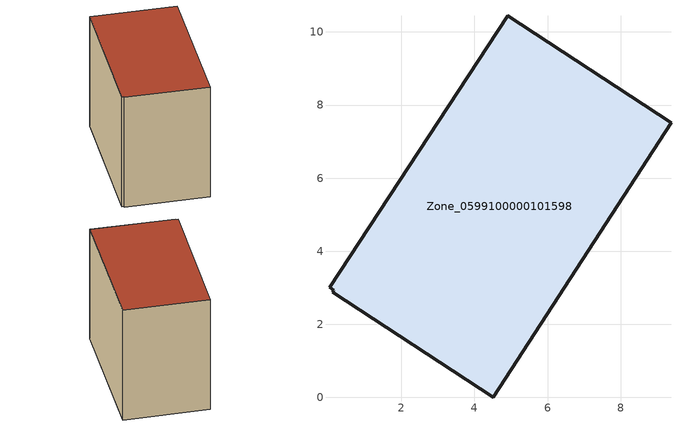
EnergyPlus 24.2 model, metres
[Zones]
Zone_0599100000101598
 floor ground (C_G): 4.51,0 0.12,2.88 0.16,2.94 0.04,3.01 4.91,10.45 9.38,7.52 z0
 wall outside (C_F): 4.51,0 9.38,7.52 4.91,10.45 0.04,3.01 0.16,2.94 0.12,2.88 4.51,0 z0:7.82
 roof outside (C_R): 0.12,2.88 4.51,0 9.38,7.52 4.91,10.45 0.04,3.01 0.16,2.94 z7.82
[BUILDING]
Pand.0599100000101598: North Axis=0; Terrain=City; Loads Convergence Tolerance Value=0.04; Temperature Convergence Tolerance Value=0.4; Solar Distribution=FullExterior; Maximum Number of Warmup Days=25; Minimum Number of Warmup Days=1
[Site:Location]
Rotterdam.The.Hague.AP_ZH_NLD Design_Conditions: Latitude=51.96; Longitude=4.45; Time Zone=1; Elevation=-4.5
[SITE:GROUNDTEMPERATURE:BUILDINGSURFACE]
18, 18, 18, 18, 18, 18, 18, 18, 18, 18, 18, 18
[MATERIAL] Thermal Absorptance=0.9; Solar Absorptance=0.7; Visible Absorptance=0.7
Name | Roughness | Thickness | Conductivity | Density | Specific Heat
G.TI.1975-1991 | MediumSmooth | 0.15 | 0.288461 | 540 | 1210
F.TI.1975-1991 | Rough | 0.3 | 0.230769 | 1920 | 840
R.TI.1975-1991 | MediumRough | 0.2 | 0.153846 | 1500 | 1000
[CONSTRUCTION]
C_G: G.TI.1975-1991
C_F: F.TI.1975-1991
C_R: R.TI.1975-1991
[ZONE]
Zone_0599100000101598: Type=1; Multiplier=1; Ceiling Height=Autocalculate; Volume=Autocalculate; Floor Area=autocalculate; Part of Total Floor Area=Yes
[ZONEINFILTRATION:DESIGNFLOWRATE]
Infil_Zone_0599100000101598: Zone or ZoneList or Space or SpaceList=Zone_0599100000101598; Schedule=AlwaysOn; Design Flow Rate Calculation Method=Flow/Area; Flow Rate per Floor Area=0.003; Constant Term Coefficient=1; Temperature Term Coefficient=0; Velocity Term Coefficient=0; Velocity Squared Term Coefficient=0
[HVACTEMPLATE:ZONE:IDEALLOADSAIRSYSTEM]
Zone_0599100000101598: Maximum Heating Supply Air Temperature=50; Minimum Cooling Supply Air Temperature=13; Maximum Heating Supply Air Humidity Ratio=0.0156; Minimum Cooling Supply Air Humidity Ratio=0.0077; Heating Limit=NoLimit; Cooling Limit=NoLimit; Dehumidification Control Type=ConstantSensibleHeatRatio; Cooling Sensible Heat Ratio=0.7; Dehumidification Setpoint=60; Humidification Control Type=None; Humidification Setpoint=30; Outdoor Air Method=None; Outdoor Air Flow Rate per Person=0.00944; Outdoor Air Flow Rate per Zone Floor Area=0; Outdoor Air Flow Rate per Zone=0; Demand Controlled Ventilation Type=None; Outdoor Air Economizer Type=NoEconomizer; Heat Recovery Type=None; Sensible Heat Recovery Effectiveness=0.7; Latent Heat Recovery Effectiveness=0.65
[ZONECONTROL:THERMOSTAT]
ThermostatControl_Zone_0599100000101598: Zone or ZoneList=Zone_0599100000101598; Control Type Schedule=DualSetpointControlType; Control 1=Thermostat_Zone_0599100000101598; Temperature Difference Between Cutout And Setpoint=0
[THERMOSTATSETPOINT:DUALSETPOINT]
Thermostat_Zone_0599100000101598: Heating Setpoint Temperature Schedule=HeatingSetpoint_Zone_0599100000101598; Cooling Setpoint Temperature Schedule=CoolingSetpoint_Zone_0599100000101598
[SCHEDULE:COMPACT]
HeatingSetpoint_Zone_0599100000101598: Through: 12/31, For: AllDays, Until: 24:00, 21
CoolingSetpoint_Zone_0599100000101598: Through: 12/31, For: AllDays, Until: 24:00, 24
DualSetpointControlType: Through: 12/31, For: AllDays, Until: 24:00, 4
AlwaysOn: Through: 12/31, For: AllDays, Until: 24:00, 1
